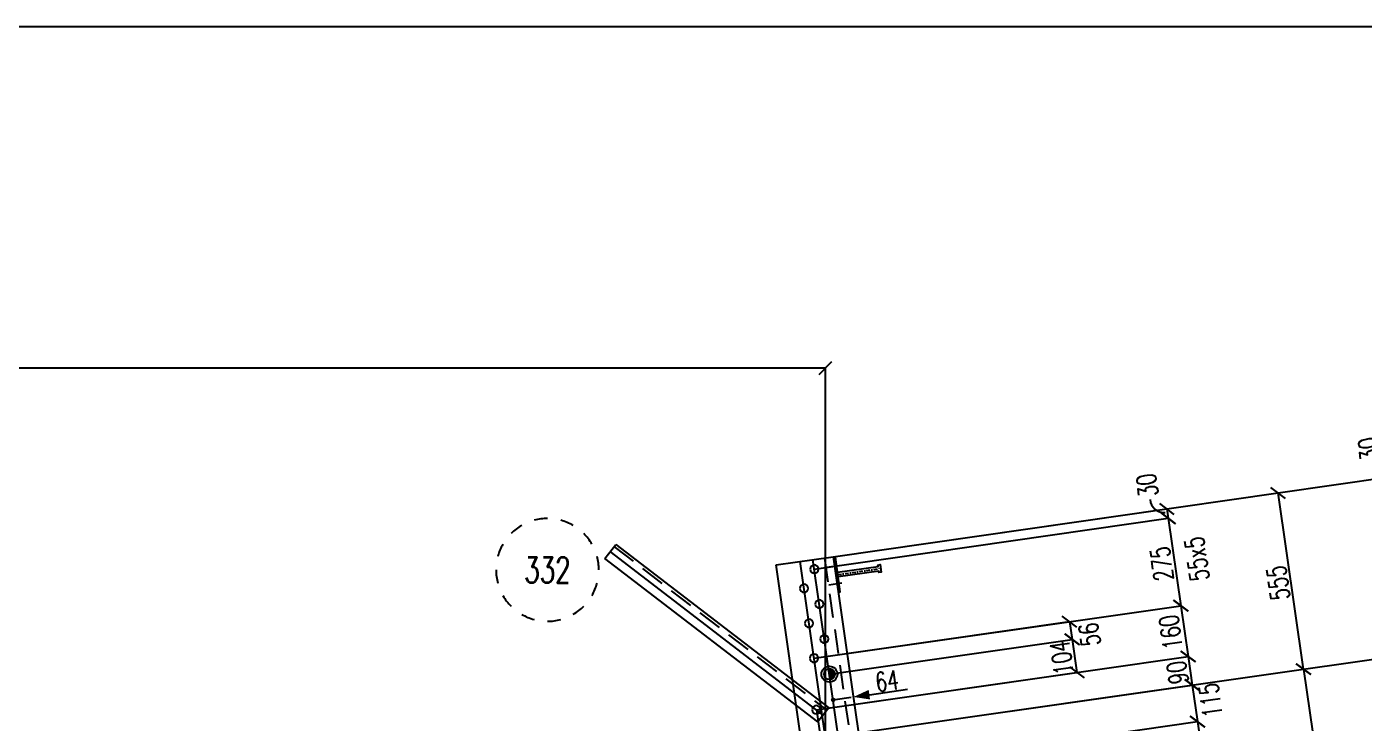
# Model space of a CAD drawing. Extents: x 142141 to 158361, y -163675 to -152195.
# Drawn here: x 149474 to 153636, y -154365 to -152195 of the extents above; entities that cross this region are included whole.
import ezdxf
from ezdxf.enums import TextEntityAlignment as Align

# ---------------------------------------------------------------- set-up
doc = ezdxf.new("R2010")
doc.units = 0
doc.header["$LTSCALE"] = 150
doc.header["$MEASUREMENT"] = 0
doc.linetypes.add('DASHDOT', pattern=[1, 0.5, -0.25, 0, -0.25])
doc.linetypes.add('DASHED', pattern=[0.75, 0.5, -0.25])
doc.layers.get('0').update_dxf_attribs({"linetype": 'CONTINUOUS'})
for name, color, linetype in [('ASSI', 6, 'CONTINUOUS'), ('Echelon', 3, 'CONTINUOUS'), ('FORI', 2, 'CONTINUOUS'), ('LINEA_ANG', 2, 'CONTINUOUS'), ('LS', 7, 'CONTINUOUS'), ('MZ', 6, 'DASHDOT'), ('QT_MAL', 7, 'CONTINUOUS'), ('QT_MPR', 7, 'CONTINUOUS'), ('QT_MSP', 7, 'CONTINUOUS'), ('TRAT-Y', 7, 'DASHED')]:
    doc.layers.add(name, color=color, linetype=linetype)
doc.styles.add('QUOTE', font='ROMANS8.SHX', dxfattribs={"width": 0.7})
doc.styles.add('RQL', font='ROMANS8.SHX', dxfattribs={"width": 0.7})
doc.styles.add('RS', font='ROMANS8.shx', dxfattribs={"width": 0.7})
doc.styles.get("Standard").update_dxf_attribs({"font": 'ROMANS8.SHX', "width": 0.7})
doc.dimstyles.new('FRECCE1', dxfattribs={"dimtxt": 60, "dimasz": 6.6667, "dimexe": 0, "dimexo": 0, "dimgap": 1, "dimtad": 1, "dimzin": 0, "dimdsep": 46, "dimtxsty": 'RS', "dimblk1": 'QUOTP', "dimblk2": 'QUOTF', "dimsah": 1, "dimcen": 0, "dimclrd": 2, "dimclre": 2, "dimclrt": 7, "dimadec": 0, "dimazin": 0, "dimtfac": 1, "dimtix": 1, "dimtmove": 2, "dimatfit": 3, "dimldrblk": 'QUOTP', "dimfxl": 1, "dimtolj": 1, "dimtzin": 0, "dimarcsym": 0})
doc.dimstyles.new('TRATTO', dxfattribs={"dimscale": 0, "dimtxt": 60, "dimasz": 40, "dimexe": 0, "dimexo": 0, "dimgap": 10, "dimtad": 1, "dimrnd": 0.5, "dimdsep": 46, "dimtxsty": 'RS', "dimblk1": 'OBLIQUE', "dimblk2": 'OBLIQUE', "dimsah": 1, "dimcen": 0.09, "dimclrd": 2, "dimclre": 2, "dimclrt": 7, "dimadec": 0, "dimazin": 0, "dimtfac": 1, "dimtix": 1, "dimtmove": 2, "dimatfit": 3, "dimfxl": 1, "dimtolj": 1, "dimtzin": 0, "dimarcsym": 0})

# ---------------------------------------------------------------- blocks, each defined once
blk = doc.blocks.new('P20')
at = {"color": 0}
for p, q in [((0, 0.98), (0.02, 1)), ((0, 0.94), (0.06, 1)), ((1, -0.01), (0, 0.99)), ((0, 0.89), (0.1, 0.99)), ((0, 0.85), (0.14, 0.99)), ((0, 0.8), (0.18, 0.98)), ((0, 0.76), (0.22, 0.98)), ((0, 0.71), (0.25, 0.97)), ((0, 0.67), (0.29, 0.96)), ((1, -0.05), (0, 0.95)), ((0, 0.62), (0.32, 0.95)), ((0, 0.58), (0.36, 0.93)), ((0, 0.53), (0.39, 0.92)), ((0, 0.49), (0.42, 0.91)), ((1, -0.09), (0, 0.9)), ((0, 0.44), (0.45, 0.89)), ((0, 0.4), (0.48, 0.88)), ((0.99, -0.13), (0, 0.86)), ((0, 0.35), (0.51, 0.86)), ((0, 0.31), (0.54, 0.84)), ((0, 0.26), (0.56, 0.83)), ((0.99, -0.17), (0, 0.81)), ((0, 0.22), (0.59, 0.81)), ((0, 0.17), (0.61, 0.79)), ((0.98, -0.21), (0, 0.77)), ((0, 0.13), (0.64, 0.77)), ((0, 0.08), (0.66, 0.75)), ((0, 0.04), (0.69, 0.73)), ((0.97, -0.25), (0, 0.72)), ((0, -0.01), (0.71, 0.7)), ((0.96, -0.28), (0, 0.68)), ((0, -0.05), (0.73, 0.68)), ((0, -0.1), (0.75, 0.66)), ((0.95, -0.32), (0, 0.63)), ((0, -0.14), (0.77, 0.63)), ((0, -0.19), (0.79, 0.61)), ((0.94, -0.35), (0, 0.59)), ((0, -0.23), (0.81, 0.58)), ((0, -0.28), (0.83, 0.56)), ((0.92, -0.38), (0, 0.54)), ((0, -0.32), (0.85, 0.53)), ((0.91, -0.41), (0, 0.5)), ((0, -0.36), (0.87, 0.5)), ((0, -0.41), (0.88, 0.47)), ((0.9, -0.44), (0, 0.45)), ((0, -0.45), (0.9, 0.44)), ((0.88, -0.47), (0, 0.41)), ((0, -0.5), (0.91, 0.41)), ((0, -0.54), (0.92, 0.38)), ((0.87, -0.5), (0, 0.36)), ((0, -0.59), (0.94, 0.35)), ((0.85, -0.53), (0, 0.32)), ((0, -0.63), (0.95, 0.31)), ((0, -0.68), (0.96, 0.28)), ((0.83, -0.56), (0, 0.27)), ((0, -0.72), (0.97, 0.25)), ((0.81, -0.58), (0, 0.23)), ((0, -0.77), (0.98, 0.21)), ((0.79, -0.61), (0, 0.18)), ((0, -0.81), (0.99, 0.17)), ((0.77, -0.63), (0, 0.14)), ((0, -0.86), (0.99, 0.13)), ((0.75, -0.66), (0, 0.09)), ((0, -0.9), (1, 0.09)), ((0.73, -0.68), (0, 0.05)), ((0, -0.95), (1, 0.05)), ((0.71, -0.7), (0, 0.01)), ((0, -0.99), (1, 0.01)), ((1, 0.04), (0.04, 1)), ((1, 0.09), (0.09, 1)), ((0.99, 0.14), (0.14, 0.99)), ((0.98, 0.19), (0.19, 0.98)), ((0.97, 0.25), (0.25, 0.97)), ((0.95, 0.31), (0.31, 0.95)), ((0.92, 0.38), (0.38, 0.92)), ((0.88, 0.47), (0.47, 0.88)), ((0.81, 0.59), (0.59, 0.81)), ((0.69, -0.73), (0, -0.04)), ((0.66, -0.75), (0, -0.08)), ((0.64, -0.77), (0, -0.13)), ((0.61, -0.79), (0, -0.17)), ((0.59, -0.81), (0, -0.22)), ((0.56, -0.83), (0, -0.26)), ((0.54, -0.84), (0, -0.31)), ((0.51, -0.86), (0, -0.35)), ((0.48, -0.88), (0, -0.4)), ((0.45, -0.89), (0, -0.44)), ((0.42, -0.91), (0, -0.49)), ((0.39, -0.92), (0, -0.53)), ((0.36, -0.93), (0, -0.58)), ((0.32, -0.95), (0, -0.62)), ((0.29, -0.96), (0, -0.67)), ((0.25, -0.97), (0, -0.71)), ((0.22, -0.98), (0, -0.76)), ((0.18, -0.98), (0, -0.8)), ((0.14, -0.99), (0, -0.85)), ((0.1, -0.99), (0, -0.89)), ((0.04, -1), (1, -0.04)), ((0.09, -1), (1, -0.09)), ((0.14, -0.99), (0.99, -0.14)), ((0.19, -0.98), (0.98, -0.19)), ((0.25, -0.97), (0.97, -0.25)), ((0.31, -0.95), (0.95, -0.31)), ((0.38, -0.92), (0.92, -0.38)), ((0.47, -0.88), (0.88, -0.47)), ((0.59, -0.81), (0.81, -0.59))]:
    blk.add_line(p, q, dxfattribs=at)
for radius in [1.5, 1]:
    blk.add_circle((0, 0), radius)
blk = doc.blocks.new('16')
blk.add_circle((0, 0), 1)
blk = doc.blocks.new('ASSE98')
blk.add_line((0, 0), (1, 0))
at = {"color": 7, "style": 'QUOTE', "width": 0.5, "flags": 1}
for tag, p in [('TI', (1.3831, 6.8273)), ('DI_S', (1.3831, 6.4218)), ('D_S', (1.3831, 6.0209)), ('E_S', (1.3831, 5.6806)), ('NFORI', (1.3645, 5.2979)), ('ALAR', (1.3635, 4.9325)), ('FAM', (1.3775, 4.5465)), ('ALA', (1.3831, 4.1926)), ('DISP2', (1.3831, 3.8497)), ('DISP1', (1.3831, 3.5069)), ('PINZAF', (1.3831, 3.164)), ('PINZAI', (1.3831, 2.8211)), ('TRP', (1.3831, 2.4783)), ('NP', (1.3831, 2.1354)), ('SV', (1.3831, 1.7926)), ('PESO', (1.3831, 1.4497)), ('QUA', (1.3831, 1.1069)), ('LUN', (1.3831, 0.764)), ('PROF', (1.3831, 0.4211)), ('POS', (1.3831, 0.0783))]:
    blk.add_attdef(tag, p, '', height=0.2, dxfattribs=at)
at = {"color": 7, "flags": 1}
for tag, p in [('LAV1', (3.0743, 6.8285)), ('LAV2', (3.0743, 6.4951)), ('LAV3', (3.0743, 6.1618)), ('LAV4', (3.0743, 5.8285)), ('LAV5', (3.0743, 5.4951)), ('LAV6', (3.0743, 5.1618)), ('LAV7', (3.0743, 4.8285)), ('LAV8', (3.0743, 4.4951)), ('LAV9', (3.0743, 4.1618)), ('LAV10', (3.0743, 3.8285))]:
    blk.add_attdef(tag, p, '', height=0.2, dxfattribs=at)
blk = doc.blocks.new('A$C6E393FD9')
at = {"layer": 'Echelon'}
blk.add_lwpolyline([(2.5, 0), (0, 19.8), (168.6, 41.4), (167.9, 47.2), (177.8, 48.5), (181.8, 17.1), (171.9, 15.8), (171.2, 21.6), (2.5, 0)], close=True, dxfattribs=at)
at = {"layer": 'MZ', "ltscale": 0.2}
blk.add_line((1.3, 9.9), (179.8, 32.8), dxfattribs=at)
blk = doc.blocks.new('_OBLIQUE')
at = {"color": 0, "linetype": 'ByBlock'}
blk.add_line((-0.5, -0.5), (0.5, 0.5), dxfattribs=at)
blk = doc.blocks.new('*D17')
at = {"layer": 'QT_MPR', "color": 2, "lineweight": -2, "transparency": 16777216}
for p, q in [((151959.6, -154410), (153447.4, -154196.5)), ((153447.4, -154196.5), (153664.6, -155709.9)), ((152161, -155925.7), (153664.6, -155709.9))]:
    blk.add_line(p, q, dxfattribs=at)
at = {"layer": 'QT_MPR', "color": 2, "lineweight": -2, "transparency": 16777216, "xscale": 40, "yscale": 40, "zscale": 40}
for p, rotation in [((153447.4, -154196.5), 98.1661393023542), ((153664.6, -155709.9), 278.1661393023542)]:
    blk.add_blockref('_OBLIQUE', p, dxfattribs=dict(at, rotation=rotation))
at = {"layer": 'QT_MPR', "color": 7, "transparency": 16777216, "insert": (153516.4, -154958.9), "char_height": 60, "attachment_point": 5, "rotation": 98.1661, "style": 'RS'}
blk.add_mtext('\\A1;1529', dxfattribs=at)
blk = doc.blocks.new('*D21')
at = {"layer": 'QT_MPR', "color": 2, "lineweight": -2, "transparency": 16777216}
for p, q in [((151983.8, -153846.4), (153022.2, -153697.4)), ((153022.2, -153697.4), (153026.4, -153726.7)), ((151924.7, -153884.8), (153026.4, -153726.7))]:
    blk.add_line(p, q, dxfattribs=at)
at = {"layer": 'QT_MPR', "color": 2, "lineweight": -2, "transparency": 16777216, "xscale": 40, "yscale": 40, "zscale": 40}
for p, rotation in [((153022.2, -153697.4), 98.1661393023542), ((153026.4, -153726.7), 278.1661393023542)]:
    blk.add_blockref('_OBLIQUE', p, dxfattribs=dict(at, rotation=rotation))
at = {"layer": 'QT_MPR', "color": 7, "transparency": 16777216, "insert": (152960.9, -153623.8), "char_height": 60, "attachment_point": 5, "rotation": 98.1661, "style": 'RS'}
blk.add_mtext('\\A1;30', dxfattribs=at)
blk = doc.blocks.new('*D22')
at = {"layer": 'QT_MPR', "color": 2, "lineweight": -2, "transparency": 16777216}
for p, q in [((151924.7, -153884.8), (153026.4, -153726.7)), ((153026.4, -153726.7), (153065.5, -153998.9)), ((151924.1, -154162.7), (153065.5, -153998.9))]:
    blk.add_line(p, q, dxfattribs=at)
at = {"layer": 'QT_MPR', "color": 2, "lineweight": -2, "transparency": 16777216, "xscale": 40, "yscale": 40, "zscale": 40}
for p, rotation in [((153026.4, -153726.7), 98.1661393023542), ((153065.5, -153998.9), 278.1661393023542)]:
    blk.add_blockref('_OBLIQUE', p, dxfattribs=dict(at, rotation=rotation))
at = {"layer": 'QT_MPR', "color": 7, "transparency": 16777216, "insert": (153115.2, -153852.9), "char_height": 60, "attachment_point": 5, "rotation": 98.1661, "style": 'RS'}
blk.add_mtext('\\A1;55x5', dxfattribs=at)
blk = doc.blocks.new('*D23')
at = {"layer": 'QT_MPR', "color": 2, "lineweight": -2, "transparency": 16777216}
for p, q in [((151924.7, -153884.8), (153026.4, -153726.7)), ((153026.4, -153726.7), (153065.5, -153998.9)), ((151924.1, -154162.7), (153065.5, -153998.9))]:
    blk.add_line(p, q, dxfattribs=at)
at = {"layer": 'QT_MPR', "color": 2, "lineweight": -2, "transparency": 16777216, "xscale": 40, "yscale": 40, "zscale": 40}
for p, rotation in [((153026.4, -153726.7), 98.1661393023542), ((153065.5, -153998.9), 278.1661393023542)]:
    blk.add_blockref('_OBLIQUE', p, dxfattribs=dict(at, rotation=rotation))
at = {"layer": 'QT_MPR', "color": 7, "transparency": 16777216, "insert": (153006.3, -153868.5), "char_height": 60, "attachment_point": 5, "rotation": 98.1661, "style": 'RS'}
blk.add_mtext('\\A1;275', dxfattribs=at)
blk = doc.blocks.new('*D24')
at = {"layer": 'QT_MPR', "color": 2, "lineweight": -2, "transparency": 16777216}
for p, q in [((151924.1, -154162.7), (153065.5, -153998.9)), ((153065.5, -153998.9), (153088.2, -154157.1)), ((151931, -154323.2), (153088.2, -154157.1))]:
    blk.add_line(p, q, dxfattribs=at)
at = {"layer": 'QT_MPR', "color": 2, "lineweight": -2, "transparency": 16777216, "xscale": 40, "yscale": 40, "zscale": 40}
for p, rotation in [((153065.5, -153998.9), 98.1661393023542), ((153088.2, -154157.1), 278.1661393023542)]:
    blk.add_blockref('_OBLIQUE', p, dxfattribs=dict(at, rotation=rotation))
at = {"layer": 'QT_MPR', "color": 7, "transparency": 16777216, "insert": (153033.8, -154082), "char_height": 60, "attachment_point": 5, "rotation": 98.1661, "style": 'RS'}
blk.add_mtext('\\A1;160', dxfattribs=at)
blk = doc.blocks.new('*D25')
at = {"layer": 'QT_MPR', "color": 2, "lineweight": -2, "transparency": 16777216}
for p, q in [((151931, -154323.2), (153088.2, -154157.1)), ((153088.2, -154157.1), (153100.9, -154246.2)), ((151959.6, -154410), (153100.9, -154246.2))]:
    blk.add_line(p, q, dxfattribs=at)
at = {"layer": 'QT_MPR', "color": 2, "lineweight": -2, "transparency": 16777216, "xscale": 40, "yscale": 40, "zscale": 40}
for p, rotation in [((153088.2, -154157.1), 98.1661393023542), ((153100.9, -154246.2), 278.1661393023542)]:
    blk.add_blockref('_OBLIQUE', p, dxfattribs=dict(at, rotation=rotation))
at = {"layer": 'QT_MPR', "color": 7, "transparency": 16777216, "insert": (153055, -154207.3), "char_height": 60, "attachment_point": 5, "rotation": 98.1661, "style": 'RS'}
blk.add_mtext('\\A1;90', dxfattribs=at)
blk = doc.blocks.new('*D26')
at = {"layer": 'QT_MPR', "color": 2, "lineweight": -2, "transparency": 16777216}
for p, q in [((151959.6, -154410), (153100.9, -154246.2)), ((153100.9, -154246.2), (153117.3, -154360)), ((151960.1, -154526.1), (153117.3, -154360))]:
    blk.add_line(p, q, dxfattribs=at)
at = {"layer": 'QT_MPR', "color": 2, "lineweight": -2, "transparency": 16777216, "xscale": 40, "yscale": 40, "zscale": 40}
for p, rotation in [((153100.9, -154246.2), 98.1661393023542), ((153117.3, -154360), 278.1661393023542)]:
    blk.add_blockref('_OBLIQUE', p, dxfattribs=dict(at, rotation=rotation))
at = {"layer": 'QT_MPR', "color": 7, "transparency": 16777216, "insert": (153157.9, -154293.9), "char_height": 60, "attachment_point": 5, "rotation": 98.1661, "style": 'RS'}
blk.add_mtext('\\A1;115', dxfattribs=at)
blk = doc.blocks.new('*D27')
at = {"layer": 'QT_MPR', "color": 2, "lineweight": -2, "transparency": 16777216}
for p, q in [((151960.1, -154526.1), (153117.3, -154360)), ((153117.3, -154360), (153318.1, -155759.6)), ((152161, -155925.7), (153318.1, -155759.6))]:
    blk.add_line(p, q, dxfattribs=at)
at = {"layer": 'QT_MPR', "color": 2, "lineweight": -2, "transparency": 16777216, "xscale": 40, "yscale": 40, "zscale": 40}
for p, rotation in [((153117.3, -154360), 98.1661393023542), ((153318.1, -155759.6), 278.1661393023542)]:
    blk.add_blockref('_OBLIQUE', p, dxfattribs=dict(at, rotation=rotation))
at = {"layer": 'QT_MPR', "color": 7, "transparency": 16777216, "insert": (153176.3, -155053.1), "char_height": 60, "attachment_point": 5, "rotation": 98.1661, "style": 'RS'}
blk.add_mtext('\\A1;1414', dxfattribs=at)
blk = doc.blocks.new('*D35')
at = {"layer": 'QT_MSP', "color": 2, "lineweight": -2, "transparency": 16777216}
for p, q in [((151924.1, -154162.7), (152719, -154048.6)), ((152719, -154048.6), (152726.9, -154103.9)), ((151971.7, -154212.3), (152726.9, -154103.9))]:
    blk.add_line(p, q, dxfattribs=at)
at = {"layer": 'QT_MSP', "color": 2, "lineweight": -2, "transparency": 16777216, "xscale": 40, "yscale": 40, "zscale": 40}
for p, rotation in [((152719, -154048.6), 98.1661393023542), ((152726.9, -154103.9), 278.1661393023542)]:
    blk.add_blockref('_OBLIQUE', p, dxfattribs=dict(at, rotation=rotation))
at = {"layer": 'QT_MSP', "color": 7, "transparency": 16777216, "insert": (152781.2, -154088.7), "char_height": 60, "attachment_point": 5, "rotation": 98.1661, "style": 'RS'}
blk.add_mtext('\\A1;56', dxfattribs=at)
blk = doc.blocks.new('*D36')
at = {"layer": 'QT_MSP', "color": 2, "lineweight": -2, "transparency": 16777216}
for p, q in [((151971.7, -154212.3), (152726.9, -154103.9)), ((152726.9, -154103.9), (152741.7, -154206.8)), ((151931, -154323.2), (152741.7, -154206.8))]:
    blk.add_line(p, q, dxfattribs=at)
at = {"layer": 'QT_MSP', "color": 2, "lineweight": -2, "transparency": 16777216, "xscale": 40, "yscale": 40, "zscale": 40}
for p, rotation in [((152726.9, -154103.9), 98.1661393023542), ((152741.7, -154206.8), 278.1661393023542)]:
    blk.add_blockref('_OBLIQUE', p, dxfattribs=dict(at, rotation=rotation))
at = {"layer": 'QT_MSP', "color": 7, "transparency": 16777216, "insert": (152694.7, -154161), "char_height": 60, "attachment_point": 5, "rotation": 98.1661, "style": 'RS'}
blk.add_mtext('\\A1;104', dxfattribs=at)
blk = doc.blocks.new('*D49')
at = {"layer": 'LS', "color": 2, "lineweight": -2, "transparency": 16777216}
for p, q in [((151983.8, -153846.4), (153368.6, -153647.7)), ((153447.4, -154196.5), (153368.6, -153647.7)), ((151959.6, -154410), (153447.4, -154196.5))]:
    blk.add_line(p, q, dxfattribs=at)
at = {"layer": 'LS', "color": 2, "lineweight": -2, "transparency": 16777216, "xscale": 40, "yscale": 40, "zscale": 40}
for p, rotation in [((153368.6, -153647.7), 98.1661393023542), ((153447.4, -154196.5), 278.1661393023542)]:
    blk.add_blockref('_OBLIQUE', p, dxfattribs=dict(at, rotation=rotation))
at = {"layer": 'LS', "color": 7, "transparency": 16777216, "insert": (153368.4, -153927.8), "char_height": 60, "attachment_point": 5, "rotation": 98.1661, "style": 'RS'}
blk.add_mtext('\\A1;555', dxfattribs=at)
blk = doc.blocks.new('*D50')
at = {"layer": 'QT_MPR', "color": 2, "lineweight": -2, "transparency": 16777216}
for p, q in [((154753.5, -153449), (153715.1, -153598)), ((154821, -153469.2), (153719.3, -153627.3)), ((153715.1, -153598), (153719.3, -153627.3))]:
    blk.add_line(p, q, dxfattribs=at)
at = {"layer": 'QT_MPR', "color": 2, "lineweight": -2, "transparency": 16777216, "xscale": 40, "yscale": 40, "zscale": 40}
for p, rotation in [((153715.1, -153598), 98.1661393023487), ((153719.3, -153627.3), 278.1661393023487)]:
    blk.add_blockref('_OBLIQUE', p, dxfattribs=dict(at, rotation=rotation))
at = {"layer": 'QT_MPR', "color": 7, "transparency": 16777216, "insert": (153650.8, -153510.5), "char_height": 60, "attachment_point": 5, "rotation": 98.1661, "style": 'RS'}
blk.add_mtext('\\A1;30', dxfattribs=at)
blk = doc.blocks.new('QUOTP')
at = {"layer": 'ASSI', "color": 2, "const_width": 1.07}
blk.add_lwpolyline([(-0.53, 0, 1), (0.53, 0, 1)], format="xyb", close=True, dxfattribs=at)
blk = doc.blocks.new('QUOTF')
at = {"layer": 'LS', "color": 2}
blk.add_line((7.5, 0), (25.5, 0), dxfattribs=at)
blk.add_solid([(7.5, 2.25), (0, 0), (7.5, -2.25)], dxfattribs=at)
blk = doc.blocks.new('*D86')
at = {"layer": 'QT_MAL', "color": 2, "lineweight": -2, "transparency": 16777216}
for p, q in [((151983.2, -154292.3), (151983.2, -154292.3)), ((151989.8, -154291.3), (152039.9, -154284.1)), ((152046.5, -154283.2), (152046.5, -154283.2))]:
    blk.add_line(p, q, dxfattribs=at)
at = {"layer": 'QT_MAL', "color": 2, "lineweight": -2, "transparency": 16777216, "xscale": 6.6667, "yscale": 6.6667, "zscale": 6.6667}
for name, p, rotation in [('QUOTF', (152046.5, -154283.2), 8.166139302354292), ('QUOTP', (151983.2, -154292.3), 188.1661393023543)]:
    blk.add_blockref(name, p, dxfattribs=dict(at, rotation=rotation))
at = {"layer": 'QT_MAL', "color": 7, "transparency": 16777216, "insert": (152150.7, -154233.3), "char_height": 60, "attachment_point": 5, "rotation": 8.1661, "style": 'RS'}
blk.add_mtext('\\A1;64', dxfattribs=at)
blk = doc.blocks.new('*D82')
at = {"layer": 'LS', "color": 2, "lineweight": -2, "transparency": 16777216}
for p, q in [((144385.1, -154410), (144385.1, -153258.3)), ((144385.1, -153258.3), (151959.6, -153258.3)), ((151959.6, -154410), (151959.6, -153258.3))]:
    blk.add_line(p, q, dxfattribs=at)
at = {"layer": 'LS', "color": 2, "lineweight": -2, "transparency": 16777216, "xscale": 40, "yscale": 40, "zscale": 40, "rotation": 180}
blk.add_blockref('_OBLIQUE', (144385.1, -153258.3), dxfattribs=at)
at = {"layer": 'LS', "color": 2, "lineweight": -2, "transparency": 16777216, "xscale": 40, "yscale": 40, "zscale": 40}
blk.add_blockref('_OBLIQUE', (151959.6, -153258.3), dxfattribs=at)
at = {"layer": 'LS', "color": 7, "transparency": 16777216, "insert": (148172.4, -153218.3), "char_height": 60, "attachment_point": 5, "style": 'RS'}
blk.add_mtext('\\A1;7575', dxfattribs=at)
blk = doc.blocks.new('zzz')
at = {"linetype": 'Continuous'}
for start, end in [(120, 135), (90, 105), (60, 75), (30, 45), (150, 165), (180, 195), (0, 15), (330, 345), (210, 225), (300, 315), (240, 255), (270, 285)]:
    blk.add_arc((0, 0), 8, start, end, dxfattribs=at)
at = {"color": 3, "style": 'RQL', "width": 0.7}
blk.add_attdef('POS1', text='', height=4, dxfattribs=at).set_placement((0, 0), align=Align.MIDDLE)
at = {"style": 'RQL', "width": 0.7, "flags": 1}
blk.add_attdef('TIPO', (0, -8), '', height=3, dxfattribs=at)

msp = doc.modelspace()

# ---------------------------------------------------------------- linework, layer by layer
at = {"layer": 'LINEA_ANG'}
for p, q in [((151273.164, -153851.465), (151306.687, -153807.861)), ((151306.687, -153807.861), (151969.457, -154317.402)), ((151935.934, -154361.006), (151273.164, -153851.465)), ((151805.652, -153871.959), (151983.826, -153846.391)), ((152674.25, -159924.955), (151805.652, -153871.959)), ((151983.826, -153846.391), (152852.425, -159899.387)), ((151969.457, -154317.402), (151935.934, -154361.006))]:
    msp.add_line(p, q, dxfattribs=at)
at = {"layer": 'LS', "color": 2}
for p, q in [((153368.64, -153647.671), (153715.091, -153597.956)), ((153447.395, -154196.488), (153793.846, -154146.773))]:
    msp.add_line(p, q, dxfattribs=at)
at = {"layer": 'LS', "color": 6}
for p, q in [((152829.634, -160472.727), (151880.881, -153861.163)), ((152841.672, -160275.012), (151920.475, -153855.481)), ((151962.595, -153879.35), (152002.042, -153873.689)), ((151970.407, -153933.792), (152009.854, -153928.131)), ((151931.014, -154323.166), (152369.721, -157380.381))]:
    msp.add_line(p, q, dxfattribs=at)
at = {"layer": 'LS', "color": 8}
msp.add_lwpolyline([(142140.931, -152195.489), (142140.931, -163675.489), (154860.931, -163675.489), (154860.931, -162075.489), (158360.931, -162075.489), (158360.931, -152195.489), (142140.931, -152195.489)], close=True, dxfattribs=at)
at = {"layer": 'LS', "color": 2}
msp.add_lwpolyline([(151984.197, -153848.973), (151999.68, -153956.868), (152005.619, -153956.016), (151990.136, -153848.121)], close=True, dxfattribs=at)
at = {"layer": 'LS', "color": 6}
msp.add_arc((153012.549, -153665.705), 42.98, 183.821828, 275.739322, dxfattribs=at)
at = {"layer": 'TRAT-Y'}
for p, q in [((151301.201, -153814.997), (151963.971, -154324.537)), ((151956.11, -153850.368), (152824.709, -159903.364))]:
    msp.add_line(p, q, dxfattribs=at)

# ---------------------------------------------------------------- block references
at = {"layer": 'ASSI', "xscale": 836, "rotation": 142.4467440310792}
msp.add_blockref('ASSE98', (151952.419, -154339.622), dxfattribs=at)
at = {"layer": 'FORI', "xscale": -13, "yscale": 13, "zscale": 13}
for p, rotation in [((151924.682, -153884.79), 16.33227860469727), ((151892.9, -153944.914), 16.33227860469727), ((151940.307, -153993.675), 16.33227860469727), ((151908.525, -154053.799), 16.33227860469727), ((151955.932, -154102.559), 16.33227860469727), ((151924.15, -154162.683), 16.33227860469727), ((151931.014, -154323.166), 359.621525898)]:
    msp.add_blockref('16', p, dxfattribs=dict(at, rotation=rotation))
at = {"layer": 'FORI', "xscale": 16.5, "yscale": 16.5, "zscale": 16.5}
msp.add_blockref('P20', (151971.674, -154212.266), dxfattribs=at)
at = {"layer": 'LS', "color": 6, "xscale": 19.99999994994134, "yscale": 19.99999994994134, "zscale": 19.99999994994134}
msp.add_blockref('zzz', (151094.182, -153887.379), dxfattribs=at).add_auto_attribs({'POS1': '332'})
at = {"layer": 'LS', "xscale": 0.7500000000000001, "yscale": 0.7500000000000001, "zscale": 0.7500000000000001, "rotation": 0.8689299996759822}
msp.add_blockref('A$C6E393FD9', (151997.038, -153909.521), dxfattribs=at)

# ---------------------------------------------------------------- dimensions: what is measured, and where the dimension line sits
at = {"layer": 'LS'}
dim = msp.add_linear_dim(base=(151959.636, -153258.264), p1=(144385.096, -154409.98), p2=(151959.636, -154409.98), text='7575', dimstyle='TRATTO', override={"dimscale": 1}, dxfattribs=at)
dim.commit()
dim.dimension.update_dxf_attribs({"geometry": '*D82', "text_midpoint": (148172.366, -153218.264)})
dim = msp.add_linear_dim(base=(153368.64, -153647.671), p1=(151959.636, -154409.98), p2=(151983.826, -153846.391), angle=98.166139, text='555', dimstyle='TRATTO', override={"dimscale": 1}, dxfattribs=at)
dim.commit()
dim.dimension.update_dxf_attribs({"geometry": '*D49', "text_midpoint": (153368.423, -153927.762)})
at = {"layer": 'QT_MAL'}
dim = msp.add_linear_dim(base=(152046.504, -154283.168), p1=(151983.153, -154292.259), p2=(152046.504, -154283.168), angle=8.166139, text='64', dimstyle='FRECCE1', dxfattribs=at)
dim.commit()
dim.dimension.update_dxf_attribs({"geometry": '*D86', "text_midpoint": (152150.742, -154233.272), "dimtype": 160})
at = {"layer": 'QT_MPR'}
for base, p1, p2, text, picture, middle in [((153719.297, -153627.265), (154753.453, -153448.952), (154821.009, -153469.17), '30', '*D50', (153650.77, -153510.543)), ((153026.395, -153726.695), (151983.826, -153846.391), (151924.682, -153884.79), '30', '*D21', (152960.864, -153623.845)), ((153065.457, -153998.907), (151924.682, -153884.79), (151924.15, -154162.683), '55x5', '*D22', (153115.216, -153852.858)), ((153065.457, -153998.907), (151924.682, -153884.79), (151924.15, -154162.683), '275', '*D23', (153006.331, -153868.483)), ((153088.16, -154157.116), (151924.15, -154162.683), (151931.014, -154323.166), '160', '*D24', (153033.763, -154081.959)), ((153100.944, -154246.204), (151931.014, -154323.166), (151959.636, -154409.98), '90', '*D25', (153054.957, -154207.342)), ((153664.568, -155709.902), (151959.636, -154409.98), (152160.971, -155925.667), '1529', '*D17', (153516.387, -154958.877))]:
    dim = msp.add_linear_dim(base=base, p1=p1, p2=p2, angle=98.166139, text=text, dimstyle='TRATTO', override={"dimscale": 1}, dxfattribs=at)
    dim.commit()
    dim.dimension.update_dxf_attribs({"geometry": picture, "text_midpoint": middle, "dimtype": 160})
for base, p1, p2, picture, middle in [((153117.279, -154360.038), (151959.636, -154409.98), (151960.133, -154526.087), '*D26', (153157.91, -154293.929)), ((153318.117, -155759.618), (151960.133, -154526.087), (152160.971, -155925.667), '*D27', (153176.328, -155053.136))]:
    dim = msp.add_linear_dim(base=base, p1=p1, p2=p2, angle=98.166139, dimstyle='TRATTO', override={"dimscale": 1}, dxfattribs=at)
    dim.commit()
    dim.dimension.update_dxf_attribs({"geometry": picture, "text_midpoint": middle, "dimtype": 160})
at = {"layer": 'QT_MSP'}
for base, p1, p2, text, picture, middle in [((152726.936, -154103.886), (151924.15, -154162.683), (151971.674, -154212.266), '56', '*D35', (152781.176, -154088.743)), ((152741.708, -154206.832), (151971.674, -154212.266), (151931.014, -154323.166), '104', '*D36', (152694.728, -154161.041))]:
    dim = msp.add_linear_dim(base=base, p1=p1, p2=p2, angle=98.166139, text=text, dimstyle='TRATTO', override={"dimscale": 1}, dxfattribs=at)
    dim.commit()
    dim.dimension.update_dxf_attribs({"geometry": picture, "text_midpoint": middle, "dimtype": 160})

doc.saveas('drawing.dxf')
